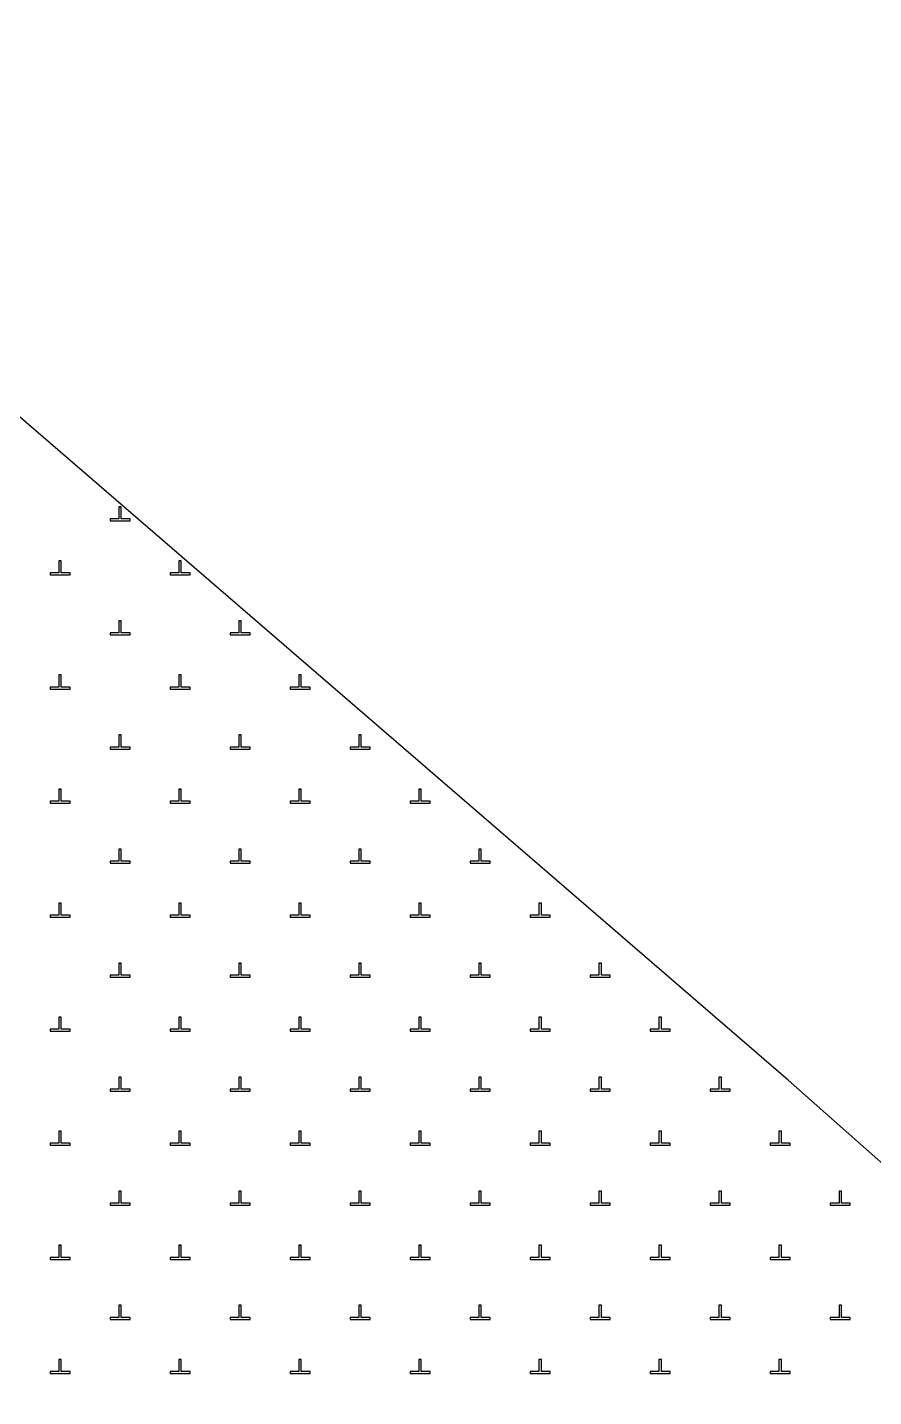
# Model space of a CAD drawing. Extents: x 550890 to 551618, y 1839259 to 1840146.
# Drawn here: x 551428.57 to 551449.73, y 1840040.93 to 1840075.16 of the extents above; entities that cross this region are included whole.
import ezdxf

# ---------------------------------------------------------------- set-up
doc = ezdxf.new("R2010")
doc.units = 0
doc.layers.add('Level 19', color=7, linetype='Continuous')
doc.layers.add('Level 23', color=7, linetype='Continuous')

msp = doc.modelspace()

# ---------------------------------------------------------------- linework, layer by layer
at = {"layer": 'Level 19'}
for p, q in [((551430.92, 1840063.17), (551430.86, 1840063.17)), ((551430.86, 1840063.17), (551430.86, 1840062.87)), ((551430.92, 1840062.87), (551430.92, 1840063.17)), ((551430.86, 1840062.87), (551430.64, 1840062.87)), ((551430.64, 1840062.87), (551430.64, 1840062.82)), ((551430.64, 1840062.82), (551431.14, 1840062.82)), ((551431.14, 1840062.87), (551430.92, 1840062.87)), ((551431.14, 1840062.82), (551431.14, 1840062.87)), ((551429.42, 1840061.82), (551429.36, 1840061.82)), ((551429.36, 1840061.82), (551429.36, 1840061.52)), ((551429.42, 1840061.52), (551429.42, 1840061.82)), ((551432.42, 1840061.82), (551432.36, 1840061.82)), ((551432.36, 1840061.82), (551432.36, 1840061.52)), ((551432.42, 1840061.52), (551432.42, 1840061.82)), ((551429.36, 1840061.52), (551429.14, 1840061.52)), ((551429.14, 1840061.52), (551429.14, 1840061.47)), ((551429.14, 1840061.47), (551429.64, 1840061.47)), ((551429.64, 1840061.52), (551429.42, 1840061.52)), ((551429.64, 1840061.47), (551429.64, 1840061.52)), ((551432.36, 1840061.52), (551432.14, 1840061.52)), ((551432.14, 1840061.52), (551432.14, 1840061.47)), ((551432.14, 1840061.47), (551432.64, 1840061.47)), ((551432.64, 1840061.52), (551432.42, 1840061.52)), ((551432.64, 1840061.47), (551432.64, 1840061.52)), ((551430.86, 1840060.02), (551430.64, 1840060.02)), ((551430.64, 1840060.02), (551430.64, 1840059.97)), ((551430.92, 1840060.32), (551430.86, 1840060.32)), ((551430.86, 1840060.32), (551430.86, 1840060.02)), ((551430.92, 1840060.02), (551430.92, 1840060.32)), ((551431.14, 1840060.02), (551430.92, 1840060.02)), ((551431.14, 1840059.97), (551431.14, 1840060.02)), ((551433.86, 1840060.02), (551433.64, 1840060.02)), ((551433.64, 1840060.02), (551433.64, 1840059.97)), ((551433.92, 1840060.32), (551433.86, 1840060.32)), ((551433.86, 1840060.32), (551433.86, 1840060.02)), ((551433.92, 1840060.02), (551433.92, 1840060.32)), ((551434.14, 1840060.02), (551433.92, 1840060.02)), ((551434.14, 1840059.97), (551434.14, 1840060.02)), ((551430.64, 1840059.97), (551431.14, 1840059.97)), ((551433.64, 1840059.97), (551434.14, 1840059.97)), ((551429.36, 1840058.66), (551429.14, 1840058.66)), ((551429.14, 1840058.66), (551429.14, 1840058.61)), ((551429.42, 1840058.97), (551429.36, 1840058.97)), ((551429.36, 1840058.97), (551429.36, 1840058.66)), ((551429.42, 1840058.66), (551429.42, 1840058.97)), ((551429.64, 1840058.66), (551429.42, 1840058.66)), ((551429.64, 1840058.61), (551429.64, 1840058.66)), ((551432.36, 1840058.66), (551432.14, 1840058.66)), ((551432.14, 1840058.66), (551432.14, 1840058.61)), ((551432.42, 1840058.97), (551432.36, 1840058.97)), ((551432.36, 1840058.97), (551432.36, 1840058.66)), ((551432.42, 1840058.66), (551432.42, 1840058.97)), ((551432.64, 1840058.66), (551432.42, 1840058.66)), ((551432.64, 1840058.61), (551432.64, 1840058.66)), ((551435.36, 1840058.66), (551435.14, 1840058.66)), ((551435.14, 1840058.66), (551435.14, 1840058.61)), ((551435.42, 1840058.97), (551435.36, 1840058.97)), ((551435.36, 1840058.97), (551435.36, 1840058.66)), ((551435.42, 1840058.66), (551435.42, 1840058.97)), ((551435.64, 1840058.66), (551435.42, 1840058.66)), ((551435.64, 1840058.61), (551435.64, 1840058.66)), ((551429.14, 1840058.61), (551429.64, 1840058.61)), ((551432.14, 1840058.61), (551432.64, 1840058.61)), ((551435.14, 1840058.61), (551435.64, 1840058.61)), ((551430.92, 1840057.47), (551430.86, 1840057.47)), ((551430.86, 1840057.47), (551430.86, 1840057.16)), ((551430.92, 1840057.16), (551430.92, 1840057.47)), ((551433.92, 1840057.47), (551433.86, 1840057.47)), ((551433.86, 1840057.47), (551433.86, 1840057.16)), ((551433.92, 1840057.16), (551433.92, 1840057.47)), ((551436.92, 1840057.47), (551436.86, 1840057.47)), ((551436.86, 1840057.47), (551436.86, 1840057.16)), ((551436.92, 1840057.16), (551436.92, 1840057.47)), ((551430.86, 1840057.16), (551430.64, 1840057.16)), ((551430.64, 1840057.16), (551430.64, 1840057.11)), ((551430.64, 1840057.11), (551431.14, 1840057.11)), ((551431.14, 1840057.16), (551430.92, 1840057.16)), ((551431.14, 1840057.11), (551431.14, 1840057.16)), ((551433.86, 1840057.16), (551433.64, 1840057.16)), ((551433.64, 1840057.16), (551433.64, 1840057.11)), ((551433.64, 1840057.11), (551434.14, 1840057.11)), ((551434.14, 1840057.16), (551433.92, 1840057.16)), ((551434.14, 1840057.11), (551434.14, 1840057.16)), ((551436.86, 1840057.16), (551436.64, 1840057.16)), ((551436.64, 1840057.16), (551436.64, 1840057.11)), ((551436.64, 1840057.11), (551437.14, 1840057.11)), ((551437.14, 1840057.16), (551436.92, 1840057.16)), ((551437.14, 1840057.11), (551437.14, 1840057.16)), ((551429.42, 1840056.11), (551429.36, 1840056.11)), ((551429.36, 1840056.11), (551429.36, 1840055.81)), ((551429.42, 1840055.81), (551429.42, 1840056.11)), ((551432.42, 1840056.11), (551432.36, 1840056.11)), ((551432.36, 1840056.11), (551432.36, 1840055.81)), ((551432.42, 1840055.81), (551432.42, 1840056.11)), ((551435.42, 1840056.11), (551435.36, 1840056.11)), ((551435.36, 1840056.11), (551435.36, 1840055.81)), ((551435.42, 1840055.81), (551435.42, 1840056.11)), ((551438.42, 1840056.11), (551438.36, 1840056.11)), ((551438.36, 1840056.11), (551438.36, 1840055.81)), ((551438.42, 1840055.81), (551438.42, 1840056.11)), ((551429.36, 1840055.81), (551429.14, 1840055.81)), ((551429.14, 1840055.81), (551429.14, 1840055.76)), ((551429.14, 1840055.76), (551429.64, 1840055.76)), ((551429.64, 1840055.81), (551429.42, 1840055.81)), ((551429.64, 1840055.76), (551429.64, 1840055.81)), ((551432.36, 1840055.81), (551432.14, 1840055.81)), ((551432.14, 1840055.81), (551432.14, 1840055.76)), ((551432.14, 1840055.76), (551432.64, 1840055.76)), ((551432.64, 1840055.81), (551432.42, 1840055.81)), ((551432.64, 1840055.76), (551432.64, 1840055.81)), ((551435.36, 1840055.81), (551435.14, 1840055.81)), ((551435.14, 1840055.81), (551435.14, 1840055.76)), ((551435.14, 1840055.76), (551435.64, 1840055.76)), ((551435.64, 1840055.81), (551435.42, 1840055.81)), ((551435.64, 1840055.76), (551435.64, 1840055.81)), ((551438.36, 1840055.81), (551438.14, 1840055.81)), ((551438.14, 1840055.81), (551438.14, 1840055.76)), ((551438.14, 1840055.76), (551438.64, 1840055.76)), ((551438.64, 1840055.81), (551438.42, 1840055.81)), ((551438.64, 1840055.76), (551438.64, 1840055.81)), ((551430.92, 1840054.61), (551430.86, 1840054.61)), ((551430.86, 1840054.61), (551430.86, 1840054.31)), ((551430.92, 1840054.31), (551430.92, 1840054.61)), ((551433.92, 1840054.61), (551433.86, 1840054.61)), ((551433.86, 1840054.61), (551433.86, 1840054.31)), ((551433.92, 1840054.31), (551433.92, 1840054.61)), ((551436.92, 1840054.61), (551436.86, 1840054.61)), ((551436.86, 1840054.61), (551436.86, 1840054.31)), ((551436.92, 1840054.31), (551436.92, 1840054.61)), ((551439.92, 1840054.61), (551439.86, 1840054.61)), ((551439.86, 1840054.61), (551439.86, 1840054.31)), ((551439.92, 1840054.31), (551439.92, 1840054.61)), ((551430.86, 1840054.31), (551430.64, 1840054.31)), ((551430.64, 1840054.31), (551430.64, 1840054.26)), ((551430.64, 1840054.26), (551431.14, 1840054.26)), ((551431.14, 1840054.31), (551430.92, 1840054.31)), ((551431.14, 1840054.26), (551431.14, 1840054.31)), ((551433.86, 1840054.31), (551433.64, 1840054.31)), ((551433.64, 1840054.31), (551433.64, 1840054.26)), ((551433.64, 1840054.26), (551434.14, 1840054.26)), ((551434.14, 1840054.31), (551433.92, 1840054.31)), ((551434.14, 1840054.26), (551434.14, 1840054.31)), ((551436.86, 1840054.31), (551436.64, 1840054.31)), ((551436.64, 1840054.31), (551436.64, 1840054.26)), ((551436.64, 1840054.26), (551437.14, 1840054.26)), ((551437.14, 1840054.31), (551436.92, 1840054.31)), ((551437.14, 1840054.26), (551437.14, 1840054.31)), ((551439.86, 1840054.31), (551439.64, 1840054.31)), ((551439.64, 1840054.31), (551439.64, 1840054.26)), ((551439.64, 1840054.26), (551440.14, 1840054.26)), ((551440.14, 1840054.31), (551439.92, 1840054.31)), ((551440.14, 1840054.26), (551440.14, 1840054.31)), ((551429.42, 1840053.26), (551429.36, 1840053.26)), ((551429.36, 1840053.26), (551429.36, 1840052.96)), ((551429.42, 1840052.96), (551429.42, 1840053.26)), ((551432.42, 1840053.26), (551432.36, 1840053.26)), ((551432.36, 1840053.26), (551432.36, 1840052.96)), ((551432.42, 1840052.96), (551432.42, 1840053.26)), ((551435.42, 1840053.26), (551435.36, 1840053.26)), ((551435.36, 1840053.26), (551435.36, 1840052.96)), ((551435.42, 1840052.96), (551435.42, 1840053.26)), ((551438.42, 1840053.26), (551438.36, 1840053.26)), ((551438.36, 1840053.26), (551438.36, 1840052.96)), ((551438.42, 1840052.96), (551438.42, 1840053.26)), ((551441.42, 1840053.26), (551441.36, 1840053.26)), ((551441.36, 1840053.26), (551441.36, 1840052.96)), ((551441.42, 1840052.96), (551441.42, 1840053.26)), ((551429.36, 1840052.96), (551429.14, 1840052.96)), ((551429.14, 1840052.96), (551429.14, 1840052.91)), ((551429.14, 1840052.91), (551429.64, 1840052.91)), ((551429.64, 1840052.96), (551429.42, 1840052.96)), ((551429.64, 1840052.91), (551429.64, 1840052.96)), ((551432.36, 1840052.96), (551432.14, 1840052.96)), ((551432.14, 1840052.96), (551432.14, 1840052.91)), ((551432.14, 1840052.91), (551432.64, 1840052.91)), ((551432.64, 1840052.96), (551432.42, 1840052.96)), ((551432.64, 1840052.91), (551432.64, 1840052.96)), ((551435.36, 1840052.96), (551435.14, 1840052.96)), ((551435.14, 1840052.96), (551435.14, 1840052.91)), ((551435.14, 1840052.91), (551435.64, 1840052.91)), ((551435.64, 1840052.96), (551435.42, 1840052.96)), ((551435.64, 1840052.91), (551435.64, 1840052.96)), ((551438.36, 1840052.96), (551438.14, 1840052.96)), ((551438.14, 1840052.96), (551438.14, 1840052.91)), ((551438.14, 1840052.91), (551438.64, 1840052.91)), ((551438.64, 1840052.96), (551438.42, 1840052.96)), ((551438.64, 1840052.91), (551438.64, 1840052.96)), ((551441.36, 1840052.96), (551441.14, 1840052.96)), ((551441.14, 1840052.96), (551441.14, 1840052.91)), ((551441.14, 1840052.91), (551441.64, 1840052.91)), ((551441.64, 1840052.96), (551441.42, 1840052.96)), ((551441.64, 1840052.91), (551441.64, 1840052.96)), ((551430.86, 1840051.46), (551430.64, 1840051.46)), ((551430.64, 1840051.46), (551430.64, 1840051.41)), ((551430.92, 1840051.76), (551430.86, 1840051.76)), ((551430.86, 1840051.76), (551430.86, 1840051.46)), ((551430.92, 1840051.46), (551430.92, 1840051.76)), ((551431.14, 1840051.46), (551430.92, 1840051.46)), ((551431.14, 1840051.41), (551431.14, 1840051.46)), ((551433.86, 1840051.46), (551433.64, 1840051.46)), ((551433.64, 1840051.46), (551433.64, 1840051.41)), ((551433.92, 1840051.76), (551433.86, 1840051.76)), ((551433.86, 1840051.76), (551433.86, 1840051.46)), ((551433.92, 1840051.46), (551433.92, 1840051.76)), ((551434.14, 1840051.46), (551433.92, 1840051.46)), ((551434.14, 1840051.41), (551434.14, 1840051.46)), ((551436.86, 1840051.46), (551436.64, 1840051.46)), ((551436.64, 1840051.46), (551436.64, 1840051.41)), ((551436.92, 1840051.76), (551436.86, 1840051.76)), ((551436.86, 1840051.76), (551436.86, 1840051.46)), ((551436.92, 1840051.46), (551436.92, 1840051.76)), ((551437.14, 1840051.46), (551436.92, 1840051.46)), ((551437.14, 1840051.41), (551437.14, 1840051.46)), ((551439.86, 1840051.46), (551439.64, 1840051.46)), ((551439.64, 1840051.46), (551439.64, 1840051.41)), ((551439.92, 1840051.76), (551439.86, 1840051.76)), ((551439.86, 1840051.76), (551439.86, 1840051.46)), ((551439.92, 1840051.46), (551439.92, 1840051.76)), ((551440.14, 1840051.46), (551439.92, 1840051.46)), ((551440.14, 1840051.41), (551440.14, 1840051.46)), ((551442.86, 1840051.46), (551442.64, 1840051.46)), ((551442.64, 1840051.46), (551442.64, 1840051.41)), ((551442.92, 1840051.76), (551442.86, 1840051.76)), ((551442.86, 1840051.76), (551442.86, 1840051.46)), ((551442.92, 1840051.46), (551442.92, 1840051.76)), ((551443.14, 1840051.46), (551442.92, 1840051.46)), ((551443.14, 1840051.41), (551443.14, 1840051.46)), ((551430.64, 1840051.41), (551431.14, 1840051.41)), ((551433.64, 1840051.41), (551434.14, 1840051.41)), ((551436.64, 1840051.41), (551437.14, 1840051.41)), ((551439.64, 1840051.41), (551440.14, 1840051.41)), ((551442.64, 1840051.41), (551443.14, 1840051.41)), ((551429.36, 1840050.11), (551429.14, 1840050.11)), ((551429.14, 1840050.11), (551429.14, 1840050.06)), ((551429.42, 1840050.41), (551429.36, 1840050.41)), ((551429.36, 1840050.41), (551429.36, 1840050.11)), ((551429.42, 1840050.11), (551429.42, 1840050.41)), ((551429.64, 1840050.11), (551429.42, 1840050.11)), ((551429.64, 1840050.06), (551429.64, 1840050.11)), ((551432.36, 1840050.11), (551432.14, 1840050.11)), ((551432.14, 1840050.11), (551432.14, 1840050.06)), ((551432.42, 1840050.41), (551432.36, 1840050.41)), ((551432.36, 1840050.41), (551432.36, 1840050.11)), ((551432.42, 1840050.11), (551432.42, 1840050.41)), ((551432.64, 1840050.11), (551432.42, 1840050.11)), ((551432.64, 1840050.06), (551432.64, 1840050.11)), ((551435.36, 1840050.11), (551435.14, 1840050.11)), ((551435.14, 1840050.11), (551435.14, 1840050.06)), ((551435.42, 1840050.41), (551435.36, 1840050.41)), ((551435.36, 1840050.41), (551435.36, 1840050.11)), ((551435.42, 1840050.11), (551435.42, 1840050.41)), ((551435.64, 1840050.11), (551435.42, 1840050.11)), ((551435.64, 1840050.06), (551435.64, 1840050.11)), ((551438.36, 1840050.11), (551438.14, 1840050.11)), ((551438.14, 1840050.11), (551438.14, 1840050.06)), ((551438.42, 1840050.41), (551438.36, 1840050.41)), ((551438.36, 1840050.41), (551438.36, 1840050.11)), ((551438.42, 1840050.11), (551438.42, 1840050.41)), ((551438.64, 1840050.11), (551438.42, 1840050.11)), ((551438.64, 1840050.06), (551438.64, 1840050.11)), ((551441.36, 1840050.11), (551441.14, 1840050.11)), ((551441.14, 1840050.11), (551441.14, 1840050.06)), ((551441.42, 1840050.41), (551441.36, 1840050.41)), ((551441.36, 1840050.41), (551441.36, 1840050.11)), ((551441.42, 1840050.11), (551441.42, 1840050.41)), ((551441.64, 1840050.11), (551441.42, 1840050.11)), ((551441.64, 1840050.06), (551441.64, 1840050.11)), ((551444.36, 1840050.11), (551444.14, 1840050.11)), ((551444.14, 1840050.11), (551444.14, 1840050.06)), ((551444.42, 1840050.41), (551444.36, 1840050.41)), ((551444.36, 1840050.41), (551444.36, 1840050.11)), ((551444.42, 1840050.11), (551444.42, 1840050.41)), ((551444.64, 1840050.11), (551444.42, 1840050.11)), ((551444.64, 1840050.06), (551444.64, 1840050.11)), ((551429.14, 1840050.06), (551429.64, 1840050.06)), ((551432.14, 1840050.06), (551432.64, 1840050.06)), ((551435.14, 1840050.06), (551435.64, 1840050.06)), ((551438.14, 1840050.06), (551438.64, 1840050.06)), ((551441.14, 1840050.06), (551441.64, 1840050.06)), ((551444.14, 1840050.06), (551444.64, 1840050.06)), ((551430.92, 1840048.91), (551430.86, 1840048.91)), ((551430.86, 1840048.91), (551430.86, 1840048.61)), ((551430.92, 1840048.61), (551430.92, 1840048.91)), ((551433.92, 1840048.91), (551433.86, 1840048.91)), ((551433.86, 1840048.91), (551433.86, 1840048.61)), ((551433.92, 1840048.61), (551433.92, 1840048.91)), ((551436.92, 1840048.91), (551436.86, 1840048.91)), ((551436.86, 1840048.91), (551436.86, 1840048.61)), ((551436.92, 1840048.61), (551436.92, 1840048.91)), ((551439.92, 1840048.91), (551439.86, 1840048.91)), ((551439.86, 1840048.91), (551439.86, 1840048.61)), ((551439.92, 1840048.61), (551439.92, 1840048.91)), ((551442.92, 1840048.91), (551442.86, 1840048.91)), ((551442.86, 1840048.91), (551442.86, 1840048.61)), ((551442.92, 1840048.61), (551442.92, 1840048.91)), ((551445.92, 1840048.91), (551445.86, 1840048.91)), ((551445.86, 1840048.91), (551445.86, 1840048.61)), ((551445.92, 1840048.61), (551445.92, 1840048.91)), ((551430.86, 1840048.61), (551430.64, 1840048.61)), ((551430.64, 1840048.61), (551430.64, 1840048.56)), ((551430.64, 1840048.56), (551431.14, 1840048.56)), ((551431.14, 1840048.61), (551430.92, 1840048.61)), ((551431.14, 1840048.56), (551431.14, 1840048.61)), ((551433.86, 1840048.61), (551433.64, 1840048.61)), ((551433.64, 1840048.61), (551433.64, 1840048.56)), ((551433.64, 1840048.56), (551434.14, 1840048.56)), ((551434.14, 1840048.61), (551433.92, 1840048.61)), ((551434.14, 1840048.56), (551434.14, 1840048.61)), ((551436.86, 1840048.61), (551436.64, 1840048.61)), ((551436.64, 1840048.61), (551436.64, 1840048.56)), ((551436.64, 1840048.56), (551437.14, 1840048.56)), ((551437.14, 1840048.61), (551436.92, 1840048.61)), ((551437.14, 1840048.56), (551437.14, 1840048.61)), ((551439.86, 1840048.61), (551439.64, 1840048.61)), ((551439.64, 1840048.61), (551439.64, 1840048.56)), ((551439.64, 1840048.56), (551440.14, 1840048.56)), ((551440.14, 1840048.61), (551439.92, 1840048.61)), ((551440.14, 1840048.56), (551440.14, 1840048.61)), ((551442.86, 1840048.61), (551442.64, 1840048.61)), ((551442.64, 1840048.61), (551442.64, 1840048.56)), ((551442.64, 1840048.56), (551443.14, 1840048.56)), ((551443.14, 1840048.61), (551442.92, 1840048.61)), ((551443.14, 1840048.56), (551443.14, 1840048.61)), ((551445.86, 1840048.61), (551445.64, 1840048.61)), ((551445.64, 1840048.61), (551445.64, 1840048.56)), ((551445.64, 1840048.56), (551446.14, 1840048.56)), ((551446.14, 1840048.61), (551445.92, 1840048.61)), ((551446.14, 1840048.56), (551446.14, 1840048.61)), ((551429.42, 1840047.56), (551429.36, 1840047.56)), ((551429.36, 1840047.56), (551429.36, 1840047.26)), ((551429.42, 1840047.26), (551429.42, 1840047.56)), ((551432.42, 1840047.56), (551432.36, 1840047.56)), ((551432.36, 1840047.56), (551432.36, 1840047.26)), ((551432.42, 1840047.26), (551432.42, 1840047.56)), ((551435.42, 1840047.56), (551435.36, 1840047.56)), ((551435.36, 1840047.56), (551435.36, 1840047.26)), ((551435.42, 1840047.26), (551435.42, 1840047.56)), ((551438.42, 1840047.56), (551438.36, 1840047.56)), ((551438.36, 1840047.56), (551438.36, 1840047.26)), ((551438.42, 1840047.26), (551438.42, 1840047.56)), ((551441.42, 1840047.56), (551441.36, 1840047.56)), ((551441.36, 1840047.56), (551441.36, 1840047.26)), ((551441.42, 1840047.26), (551441.42, 1840047.56)), ((551444.42, 1840047.56), (551444.36, 1840047.56)), ((551444.36, 1840047.56), (551444.36, 1840047.26)), ((551444.42, 1840047.26), (551444.42, 1840047.56)), ((551447.42, 1840047.56), (551447.36, 1840047.56)), ((551447.36, 1840047.56), (551447.36, 1840047.26)), ((551447.42, 1840047.26), (551447.42, 1840047.56)), ((551429.36, 1840047.26), (551429.14, 1840047.26)), ((551429.14, 1840047.26), (551429.14, 1840047.21)), ((551429.14, 1840047.21), (551429.64, 1840047.21)), ((551429.64, 1840047.26), (551429.42, 1840047.26)), ((551429.64, 1840047.21), (551429.64, 1840047.26)), ((551432.36, 1840047.26), (551432.14, 1840047.26)), ((551432.14, 1840047.26), (551432.14, 1840047.21)), ((551432.14, 1840047.21), (551432.64, 1840047.21)), ((551432.64, 1840047.26), (551432.42, 1840047.26)), ((551432.64, 1840047.21), (551432.64, 1840047.26)), ((551435.36, 1840047.26), (551435.14, 1840047.26)), ((551435.14, 1840047.26), (551435.14, 1840047.21)), ((551435.14, 1840047.21), (551435.64, 1840047.21)), ((551435.64, 1840047.26), (551435.42, 1840047.26)), ((551435.64, 1840047.21), (551435.64, 1840047.26)), ((551438.36, 1840047.26), (551438.14, 1840047.26)), ((551438.14, 1840047.26), (551438.14, 1840047.21)), ((551438.14, 1840047.21), (551438.64, 1840047.21)), ((551438.64, 1840047.26), (551438.42, 1840047.26)), ((551438.64, 1840047.21), (551438.64, 1840047.26)), ((551441.36, 1840047.26), (551441.14, 1840047.26)), ((551441.14, 1840047.26), (551441.14, 1840047.21)), ((551441.14, 1840047.21), (551441.64, 1840047.21)), ((551441.64, 1840047.26), (551441.42, 1840047.26)), ((551441.64, 1840047.21), (551441.64, 1840047.26)), ((551444.36, 1840047.26), (551444.14, 1840047.26)), ((551444.14, 1840047.26), (551444.14, 1840047.21)), ((551444.14, 1840047.21), (551444.64, 1840047.21)), ((551444.64, 1840047.26), (551444.42, 1840047.26)), ((551444.64, 1840047.21), (551444.64, 1840047.26)), ((551447.36, 1840047.26), (551447.14, 1840047.26)), ((551447.14, 1840047.26), (551447.14, 1840047.21)), ((551447.14, 1840047.21), (551447.64, 1840047.21)), ((551447.64, 1840047.26), (551447.42, 1840047.26)), ((551447.64, 1840047.21), (551447.64, 1840047.26)), ((551430.92, 1840046.06), (551430.86, 1840046.06)), ((551430.86, 1840046.06), (551430.86, 1840045.76)), ((551430.92, 1840045.76), (551430.92, 1840046.06)), ((551433.92, 1840046.06), (551433.86, 1840046.06)), ((551433.86, 1840046.06), (551433.86, 1840045.76)), ((551433.92, 1840045.76), (551433.92, 1840046.06)), ((551436.92, 1840046.06), (551436.86, 1840046.06)), ((551436.86, 1840046.06), (551436.86, 1840045.76)), ((551436.92, 1840045.76), (551436.92, 1840046.06)), ((551439.92, 1840046.06), (551439.86, 1840046.06)), ((551439.86, 1840046.06), (551439.86, 1840045.76)), ((551439.92, 1840045.76), (551439.92, 1840046.06)), ((551442.92, 1840046.06), (551442.86, 1840046.06)), ((551442.86, 1840046.06), (551442.86, 1840045.76)), ((551442.92, 1840045.76), (551442.92, 1840046.06)), ((551445.92, 1840046.06), (551445.86, 1840046.06)), ((551445.86, 1840046.06), (551445.86, 1840045.76)), ((551445.92, 1840045.76), (551445.92, 1840046.06)), ((551448.92, 1840046.06), (551448.86, 1840046.06)), ((551448.86, 1840046.06), (551448.86, 1840045.76)), ((551448.92, 1840045.76), (551448.92, 1840046.06)), ((551430.86, 1840045.76), (551430.64, 1840045.76)), ((551430.64, 1840045.76), (551430.64, 1840045.71)), ((551430.64, 1840045.71), (551431.14, 1840045.71)), ((551431.14, 1840045.76), (551430.92, 1840045.76)), ((551431.14, 1840045.71), (551431.14, 1840045.76)), ((551433.86, 1840045.76), (551433.64, 1840045.76)), ((551433.64, 1840045.76), (551433.64, 1840045.71)), ((551433.64, 1840045.71), (551434.14, 1840045.71)), ((551434.14, 1840045.76), (551433.92, 1840045.76)), ((551434.14, 1840045.71), (551434.14, 1840045.76)), ((551436.86, 1840045.76), (551436.64, 1840045.76)), ((551436.64, 1840045.76), (551436.64, 1840045.71)), ((551436.64, 1840045.71), (551437.14, 1840045.71)), ((551437.14, 1840045.76), (551436.92, 1840045.76)), ((551437.14, 1840045.71), (551437.14, 1840045.76)), ((551439.86, 1840045.76), (551439.64, 1840045.76)), ((551439.64, 1840045.76), (551439.64, 1840045.71)), ((551439.64, 1840045.71), (551440.14, 1840045.71)), ((551440.14, 1840045.76), (551439.92, 1840045.76)), ((551440.14, 1840045.71), (551440.14, 1840045.76)), ((551442.86, 1840045.76), (551442.64, 1840045.76)), ((551442.64, 1840045.76), (551442.64, 1840045.71)), ((551442.64, 1840045.71), (551443.14, 1840045.71)), ((551443.14, 1840045.76), (551442.92, 1840045.76)), ((551443.14, 1840045.71), (551443.14, 1840045.76)), ((551445.86, 1840045.76), (551445.64, 1840045.76)), ((551445.64, 1840045.76), (551445.64, 1840045.71)), ((551445.64, 1840045.71), (551446.14, 1840045.71)), ((551446.14, 1840045.76), (551445.92, 1840045.76)), ((551446.14, 1840045.71), (551446.14, 1840045.76)), ((551448.86, 1840045.76), (551448.64, 1840045.76)), ((551448.64, 1840045.76), (551448.64, 1840045.71)), ((551448.64, 1840045.71), (551449.14, 1840045.71)), ((551449.14, 1840045.76), (551448.92, 1840045.76)), ((551449.14, 1840045.71), (551449.14, 1840045.76)), ((551429.42, 1840044.71), (551429.36, 1840044.71)), ((551429.36, 1840044.71), (551429.36, 1840044.4)), ((551429.42, 1840044.4), (551429.42, 1840044.71)), ((551432.42, 1840044.71), (551432.36, 1840044.71)), ((551432.36, 1840044.71), (551432.36, 1840044.4)), ((551432.42, 1840044.4), (551432.42, 1840044.71)), ((551435.42, 1840044.71), (551435.36, 1840044.71)), ((551435.36, 1840044.71), (551435.36, 1840044.4)), ((551435.42, 1840044.4), (551435.42, 1840044.71)), ((551438.42, 1840044.71), (551438.36, 1840044.71)), ((551438.36, 1840044.71), (551438.36, 1840044.4)), ((551438.42, 1840044.4), (551438.42, 1840044.71)), ((551441.42, 1840044.71), (551441.36, 1840044.71)), ((551441.36, 1840044.71), (551441.36, 1840044.4)), ((551441.42, 1840044.4), (551441.42, 1840044.71)), ((551444.42, 1840044.71), (551444.36, 1840044.71)), ((551444.36, 1840044.71), (551444.36, 1840044.4)), ((551444.42, 1840044.4), (551444.42, 1840044.71)), ((551447.42, 1840044.71), (551447.36, 1840044.71)), ((551447.36, 1840044.71), (551447.36, 1840044.4)), ((551447.42, 1840044.4), (551447.42, 1840044.71)), ((551429.36, 1840044.4), (551429.14, 1840044.4)), ((551429.14, 1840044.4), (551429.14, 1840044.35)), ((551429.14, 1840044.35), (551429.64, 1840044.35)), ((551429.64, 1840044.4), (551429.42, 1840044.4)), ((551429.64, 1840044.35), (551429.64, 1840044.4)), ((551432.36, 1840044.4), (551432.14, 1840044.4)), ((551432.14, 1840044.4), (551432.14, 1840044.35)), ((551432.14, 1840044.35), (551432.64, 1840044.35)), ((551432.64, 1840044.4), (551432.42, 1840044.4)), ((551432.64, 1840044.35), (551432.64, 1840044.4)), ((551435.36, 1840044.4), (551435.14, 1840044.4)), ((551435.14, 1840044.4), (551435.14, 1840044.35)), ((551435.14, 1840044.35), (551435.64, 1840044.35)), ((551435.64, 1840044.4), (551435.42, 1840044.4)), ((551435.64, 1840044.35), (551435.64, 1840044.4)), ((551438.36, 1840044.4), (551438.14, 1840044.4)), ((551438.14, 1840044.4), (551438.14, 1840044.35)), ((551438.14, 1840044.35), (551438.64, 1840044.35)), ((551438.64, 1840044.4), (551438.42, 1840044.4)), ((551438.64, 1840044.35), (551438.64, 1840044.4)), ((551441.36, 1840044.4), (551441.14, 1840044.4)), ((551441.14, 1840044.4), (551441.14, 1840044.35)), ((551441.14, 1840044.35), (551441.64, 1840044.35)), ((551441.64, 1840044.4), (551441.42, 1840044.4)), ((551441.64, 1840044.35), (551441.64, 1840044.4)), ((551444.36, 1840044.4), (551444.14, 1840044.4)), ((551444.14, 1840044.4), (551444.14, 1840044.35)), ((551444.14, 1840044.35), (551444.64, 1840044.35)), ((551444.64, 1840044.4), (551444.42, 1840044.4)), ((551444.64, 1840044.35), (551444.64, 1840044.4)), ((551447.36, 1840044.4), (551447.14, 1840044.4)), ((551447.14, 1840044.4), (551447.14, 1840044.35)), ((551447.14, 1840044.35), (551447.64, 1840044.35)), ((551447.64, 1840044.4), (551447.42, 1840044.4)), ((551447.64, 1840044.35), (551447.64, 1840044.4)), ((551430.86, 1840042.9), (551430.64, 1840042.9)), ((551430.64, 1840042.9), (551430.64, 1840042.85)), ((551430.92, 1840043.21), (551430.86, 1840043.21)), ((551430.86, 1840043.21), (551430.86, 1840042.9)), ((551430.92, 1840042.9), (551430.92, 1840043.21)), ((551431.14, 1840042.9), (551430.92, 1840042.9)), ((551431.14, 1840042.85), (551431.14, 1840042.9)), ((551433.86, 1840042.9), (551433.64, 1840042.9)), ((551433.64, 1840042.9), (551433.64, 1840042.85)), ((551433.92, 1840043.21), (551433.86, 1840043.21)), ((551433.86, 1840043.21), (551433.86, 1840042.9)), ((551433.92, 1840042.9), (551433.92, 1840043.21)), ((551434.14, 1840042.9), (551433.92, 1840042.9)), ((551434.14, 1840042.85), (551434.14, 1840042.9)), ((551436.86, 1840042.9), (551436.64, 1840042.9)), ((551436.64, 1840042.9), (551436.64, 1840042.85)), ((551436.92, 1840043.21), (551436.86, 1840043.21)), ((551436.86, 1840043.21), (551436.86, 1840042.9)), ((551436.92, 1840042.9), (551436.92, 1840043.21)), ((551437.14, 1840042.9), (551436.92, 1840042.9)), ((551437.14, 1840042.85), (551437.14, 1840042.9)), ((551439.86, 1840042.9), (551439.64, 1840042.9)), ((551439.64, 1840042.9), (551439.64, 1840042.85)), ((551439.92, 1840043.21), (551439.86, 1840043.21)), ((551439.86, 1840043.21), (551439.86, 1840042.9)), ((551439.92, 1840042.9), (551439.92, 1840043.21)), ((551440.14, 1840042.9), (551439.92, 1840042.9)), ((551440.14, 1840042.85), (551440.14, 1840042.9)), ((551442.86, 1840042.9), (551442.64, 1840042.9)), ((551442.64, 1840042.9), (551442.64, 1840042.85)), ((551442.92, 1840043.21), (551442.86, 1840043.21)), ((551442.86, 1840043.21), (551442.86, 1840042.9)), ((551442.92, 1840042.9), (551442.92, 1840043.21)), ((551443.14, 1840042.9), (551442.92, 1840042.9)), ((551443.14, 1840042.85), (551443.14, 1840042.9)), ((551445.86, 1840042.9), (551445.64, 1840042.9)), ((551445.64, 1840042.9), (551445.64, 1840042.85)), ((551445.92, 1840043.21), (551445.86, 1840043.21)), ((551445.86, 1840043.21), (551445.86, 1840042.9)), ((551445.92, 1840042.9), (551445.92, 1840043.21)), ((551446.14, 1840042.9), (551445.92, 1840042.9)), ((551446.14, 1840042.85), (551446.14, 1840042.9)), ((551448.86, 1840042.9), (551448.64, 1840042.9)), ((551448.64, 1840042.9), (551448.64, 1840042.85)), ((551448.92, 1840043.21), (551448.86, 1840043.21)), ((551448.86, 1840043.21), (551448.86, 1840042.9)), ((551448.92, 1840042.9), (551448.92, 1840043.21)), ((551449.14, 1840042.9), (551448.92, 1840042.9)), ((551449.14, 1840042.85), (551449.14, 1840042.9)), ((551430.64, 1840042.85), (551431.14, 1840042.85)), ((551433.64, 1840042.85), (551434.14, 1840042.85)), ((551436.64, 1840042.85), (551437.14, 1840042.85)), ((551439.64, 1840042.85), (551440.14, 1840042.85)), ((551442.64, 1840042.85), (551443.14, 1840042.85)), ((551445.64, 1840042.85), (551446.14, 1840042.85)), ((551448.64, 1840042.85), (551449.14, 1840042.85)), ((551429.36, 1840041.55), (551429.14, 1840041.55)), ((551429.14, 1840041.55), (551429.14, 1840041.5)), ((551429.42, 1840041.85), (551429.36, 1840041.85)), ((551429.36, 1840041.85), (551429.36, 1840041.55)), ((551429.42, 1840041.55), (551429.42, 1840041.85)), ((551429.64, 1840041.55), (551429.42, 1840041.55)), ((551429.64, 1840041.5), (551429.64, 1840041.55)), ((551432.36, 1840041.55), (551432.14, 1840041.55)), ((551432.14, 1840041.55), (551432.14, 1840041.5)), ((551432.42, 1840041.85), (551432.36, 1840041.85)), ((551432.36, 1840041.85), (551432.36, 1840041.55)), ((551432.42, 1840041.55), (551432.42, 1840041.85)), ((551432.64, 1840041.55), (551432.42, 1840041.55)), ((551432.64, 1840041.5), (551432.64, 1840041.55)), ((551435.36, 1840041.55), (551435.14, 1840041.55)), ((551435.14, 1840041.55), (551435.14, 1840041.5)), ((551435.42, 1840041.85), (551435.36, 1840041.85)), ((551435.36, 1840041.85), (551435.36, 1840041.55)), ((551435.42, 1840041.55), (551435.42, 1840041.85)), ((551435.64, 1840041.55), (551435.42, 1840041.55)), ((551435.64, 1840041.5), (551435.64, 1840041.55)), ((551438.36, 1840041.55), (551438.14, 1840041.55)), ((551438.14, 1840041.55), (551438.14, 1840041.5)), ((551438.42, 1840041.85), (551438.36, 1840041.85)), ((551438.36, 1840041.85), (551438.36, 1840041.55)), ((551438.42, 1840041.55), (551438.42, 1840041.85)), ((551438.64, 1840041.55), (551438.42, 1840041.55)), ((551438.64, 1840041.5), (551438.64, 1840041.55)), ((551441.36, 1840041.55), (551441.14, 1840041.55)), ((551441.14, 1840041.55), (551441.14, 1840041.5)), ((551441.42, 1840041.85), (551441.36, 1840041.85)), ((551441.36, 1840041.85), (551441.36, 1840041.55)), ((551441.42, 1840041.55), (551441.42, 1840041.85)), ((551441.64, 1840041.55), (551441.42, 1840041.55)), ((551441.64, 1840041.5), (551441.64, 1840041.55)), ((551444.36, 1840041.55), (551444.14, 1840041.55)), ((551444.14, 1840041.55), (551444.14, 1840041.5)), ((551444.42, 1840041.85), (551444.36, 1840041.85)), ((551444.36, 1840041.85), (551444.36, 1840041.55)), ((551444.42, 1840041.55), (551444.42, 1840041.85)), ((551444.64, 1840041.55), (551444.42, 1840041.55)), ((551444.64, 1840041.5), (551444.64, 1840041.55)), ((551447.36, 1840041.55), (551447.14, 1840041.55)), ((551447.14, 1840041.55), (551447.14, 1840041.5)), ((551447.42, 1840041.85), (551447.36, 1840041.85)), ((551447.36, 1840041.85), (551447.36, 1840041.55)), ((551447.42, 1840041.55), (551447.42, 1840041.85)), ((551447.64, 1840041.55), (551447.42, 1840041.55)), ((551447.64, 1840041.5), (551447.64, 1840041.55)), ((551429.14, 1840041.5), (551429.64, 1840041.5)), ((551432.14, 1840041.5), (551432.64, 1840041.5)), ((551435.14, 1840041.5), (551435.64, 1840041.5)), ((551438.14, 1840041.5), (551438.64, 1840041.5)), ((551441.14, 1840041.5), (551441.64, 1840041.5)), ((551444.14, 1840041.5), (551444.64, 1840041.5)), ((551447.14, 1840041.5), (551447.64, 1840041.5))]:
    msp.add_line(p, q, dxfattribs=at)
at = {"layer": 'Level 23'}
msp.add_lwpolyline([(551536.48, 1839869.75), (551540.82, 1839945.93), (551540.38, 1839955.25), (551538.81, 1839963.99), (551536.79, 1839970.12), (551532.43, 1839978.75), (551527.81, 1839986.2), (551521.78, 1839991.93), (551515.92, 1839996.51), (551468.78, 1840031.67), (551456.7, 1840040.77), (551447.59, 1840048.84), (551426.95, 1840066.64), (551402.18, 1840086.48), (551380.41, 1840102.63)], dxfattribs=at)

doc.saveas('drawing.dxf')
